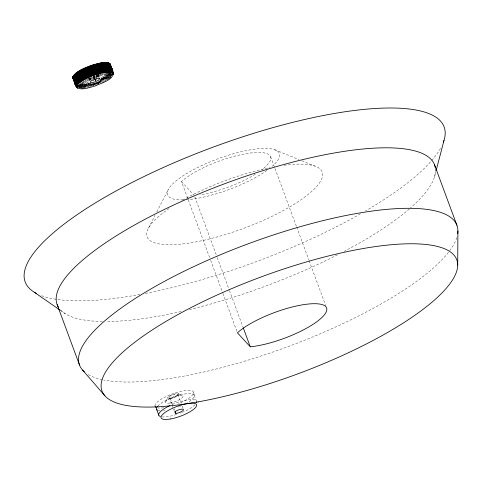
<?xml version="1.0" encoding="UTF-8"?>
<svg xmlns="http://www.w3.org/2000/svg" width="482" height="482" viewBox="0 0 482 482"><rect width="100%" height="100%" fill="white"/><g stroke="black" fill="none" stroke-linecap="round" stroke-linejoin="round"><path stroke-width="0.36" stroke-dasharray="2.41 1.81" d="M434.433 177.051L435.746 172.026M148.498 228.04L155.035 215.333M156.752 211.996L168.441 189.257M165.694 401.554L167.688 397.674M209.616 257.569L181.515 181.594L182.317 180.84A50.303 13.779 -20.3 0 1 249.158 153.18A50.303 13.779 -20.3 0 1 261.913 169.7M168.995 396.909L169.08 396.837A5.031 1.38 -20.3 0 1 175.689 394.077A5.031 1.38 -20.3 0 1 177.129 395.65A5.031 1.38 -20.3 0 1 170.417 398.295L168.995 396.909L173.321 408.597M101.226 81.994L100.599 79.114L105.992 76.246L110.251 73.089L110.854 76.042M91.357 86.399L89.923 83.073L83.952 84.41L79.06 84.808L80.681 88.092M274.734 149.703L298.991 159.608M301.762 160.741L314.933 166.115M178.322 393.722L182.341 395.361M60.431 310.372L65.299 313.752M181.515 181.594L193.836 195.011M84.989 78.843L86.844 83.85L89.212 87.694M84.856 80.229L86.248 83.982L88.616 87.832M84.501 80.976L85.657 84.103L88.031 87.959M83.229 79.211L85.079 84.211L87.453 88.073M83.356 81.187L84.513 84.314L86.887 88.188M82.796 81.283L83.952 84.41L86.326 88.284M82.476 81.988L83.404 84.495L85.778 88.375M81.94 82.067L82.868 84.567L85.242 88.459M81.651 82.753L84.718 88.531M81.368 83.434L84.205 88.592M80.639 82.856L83.705 88.64M80.386 83.513L83.217 88.688M82.741 88.718L80.38 84.79L81.964 88.079M82.283 88.742L79.922 84.808L81.518 88.098M81.844 88.754L79.482 84.808L81.09 88.098M79.06 84.808L81.416 88.754M80.669 88.182L78.656 84.79L79.958 87.417M79.94 87.597L78.265 84.766L79.572 87.393M78.229 85.302L79.56 87.567M78.205 85.826L79.205 87.531M78.198 86.344L78.861 87.483M78.198 86.001L78.861 87.308M77.891 84.73L79.211 87.356M80.849 84.766L82.428 88.061M81.331 84.73L82.904 88.025M81.832 84.687L83.392 87.983M82.344 84.633L83.892 87.929M82.868 84.567L84.097 87.206M83.404 84.495L84.627 87.134M83.952 84.41L85.169 87.055M84.513 84.314L86.025 87.622M85.079 84.211L86.585 87.525M85.657 84.103L87.158 87.417M96.316 75.439L96.93 76.807M89.76 77.488L90.941 80.126M86.248 83.982L87.435 86.633M86.844 83.85L88.025 86.501M88.917 87.031L85.597 78.705M86.206 78.56L89.809 87.549M87.284 79.657L90.417 87.399M91.026 87.236L89.297 83.241L90.044 86.013M93.134 76.632L93.96 78.554M90.839 83.555L91.978 86.218M91.755 84.037L92.321 85.368M98.304 77.072L97.527 75.24L98.232 77.138M92.387 83.838L93.231 85.844M92.743 82.97L93.857 85.639M93.659 83.428L94.213 84.766M94.297 83.211L95.4 85.886M94.93 82.988L95.478 84.326M95.563 82.759L96.111 84.103M96.201 82.524L97.28 85.206M96.828 82.289L97.635 84.296M93.912 76.349L94.689 78.277M94.948 78.921L95.725 80.855M97.454 82.042L98.521 84.724M98.081 81.789L98.87 83.802M98.696 81.53L99.22 82.88M99.31 81.271L100.087 83.29M88.634 77.234L89.616 79.777M99.913 81.006L100.69 83.025M93.755 76.331L94.514 78.301M94.761 78.958L95.52 80.928M98.093 74.692L98.888 76.783M100.256 80.066L101.28 82.759M89.013 78.391L89.791 80.428M100.599 79.114L102.118 83.163M99.334 73.836L102.696 82.892M98.232 74.716L99.196 77.319L98.153 74.385M97.153 75.427L97.677 76.837M89.465 78.018L90.194 79.97M270.601 156.632L296.364 226.275M296.623 226.974L308.854 260.039M309.119 260.744L325.772 305.769M194.849 196.957L216.966 256.749M217.231 257.454L229.197 289.815M229.462 290.519L242.988 327.097M210.658 260.382L222.63 292.743M222.889 293.448L237.204 332.14M108.836 72.674L110.541 78.06M108.486 72.957L110.209 78.343M107.884 72.619L109.854 78.62M107.492 72.909L109.48 78.903M107.088 73.198L109.089 79.187M106.432 72.866L108.685 79.47M105.992 73.156L108.263 79.759M105.54 73.451L107.823 80.048M105.07 73.74L107.372 80.337M104.353 73.409L106.902 80.621M103.853 73.704L106.42 80.91M102.648 72.119L105.926 81.199M102.124 72.408L105.413 81.482M101.588 72.698L104.889 81.771M101.503 74.24L104.359 82.054M100.485 73.27L103.811 82.332M99.913 73.553L103.256 82.615M98.75 74.114L100.135 77.867M97.96 74.487L98.924 77.096M97.551 74.656L98.473 77.156M97.707 76.879L97.201 75.499L97.738 76.879M96.936 74.921L97.864 77.427M97.015 77.06L96.322 75.186L95.701 75.445L96.623 77.945M96.171 75.614L96.936 77.68M95.075 75.692L95.767 77.572M95.996 78.198L96.695 80.072M95.135 77.819L94.442 75.939L93.809 76.18L94.502 78.06M94.261 76.204L94.743 77.512M94.731 78.686L95.43 80.56M94.098 78.921L93.171 76.421L92.532 76.65L93.46 79.15M91.893 76.873L92.586 78.747M92.815 79.373L93.514 81.253M91.255 77.09L92.176 79.59M90.61 77.301L91.538 79.801M90.273 78.006L91.032 80.072M89.971 77.5L90.899 80.006M89.339 77.698L90.261 80.199M89.08 78.211L89.851 80.289M89.11 78.548L89.833 80.494M88.7 77.885L89.857 81.012M88.073 78.066L89.23 81.193M87.447 78.241L89.062 82.621M194.3 395.228L196.536 401.283A20.123 5.513 -20.3 0 0 170.911 405.091M177.906 394.415L181.214 403.35M182.232 406.103L182.991 408.164M170.279 398.307L172.821 405.181M174.092 408.616L174.605 409.995M173.574 409.284L174.08 410.658M99.202 77.373L98.238 74.764L98.671 76.144M97.497 74.776L98.268 76.867M89.766 78.379L90.532 80.458M98.292 74.993L99.045 77.078M93.665 76.367L94.376 78.349M94.611 79.012L95.322 81M98.057 75.011L98.756 77.012M97.557 74.734L98.292 76.849M93.562 76.481L94.231 78.458M94.321 75.746L95.249 78.578M97.798 75.915L98.177 77.084M97.123 75.933L97.491 77.108M95.159 78.837L95.773 80.837M110.86 77.789L109.637 73.644L110.239 76.59M111.161 77.518L109.95 73.366L110.559 76.313M110.45 73.782L111.041 75.861M110.721 73.511L111.306 75.596M88.055 83.567L89.019 87.007M110.981 73.246L111.553 75.331M88.676 83.41L89.622 86.856M89.923 83.073L90.658 85.844M90.556 82.892L91.46 86.368M91.369 83.398L92.086 86.188M92.176 83.904L92.532 85.302M92.815 83.705L93.339 85.808M93.273 82.796L93.966 85.603M94.086 83.284L94.424 84.693M94.719 83.067L95.231 85.181M95.358 82.838L95.689 84.254M95.99 82.603L96.322 84.025M96.623 82.368L97.111 84.495M97.25 82.121L97.575 83.543M193.656 392.342L194.373 395.511M97.876 81.874L98.358 84.013M98.491 81.621L98.816 83.049M99.105 81.356L99.425 82.79M99.557 80.38L100.19 83.247M100.003 79.391L100.63 82.265M101.184 78.837L101.81 81.723M101.768 78.56L102.383 81.446M102.895 77.994L103.66 81.609M102.335 78.277L102.949 81.169M103.979 77.415L104.739 81.042M103.443 77.704L104.052 80.602M105.01 76.831L105.769 80.47M104.504 77.12L105.263 80.759M106.92 75.662L107.522 78.584M106.462 75.951L107.221 79.602M105.992 76.246L106.751 79.892M105.51 76.536L106.118 79.452M111.288 73.553L111.547 74.818M111.047 73.818L111.438 75.716M110.529 72.818L111.179 75.981M109.3 73.927L109.902 76.867M108.944 74.21L109.703 77.885M108.577 74.499L109.179 77.433M108.185 74.788L108.938 78.452M107.781 75.078L108.384 78.006M107.359 75.367L107.962 78.295M194.975 404.796A20.123 5.513 -20.3 0 1 182.533 412.273M181.569 412.67A20.123 5.513 -20.3 0 1 180.587 413.056M176.629 414.46A20.123 5.513 -20.3 0 1 162.295 416.9M157.735 406.103A20.123 5.513 -20.3 0 1 186.618 393.71A20.123 5.513 -20.3 0 1 187.329 402.741M181.25 405.814A20.123 5.513 -20.3 0 1 180.292 406.224M179.328 406.621A20.123 5.513 -20.3 0 1 178.352 407.007M165.061 410.628A20.123 5.513 -20.3 0 1 163.458 410.809M160.054 410.851A20.123 5.513 -20.3 0 1 157.704 410.303M154.963 406.043A20.545 5.627 -20.3 0 1 172.333 393.921A20.545 5.627 -20.3 0 1 193.451 391.794A20.545 5.627 -20.3 0 1 178.292 403.687M163.723 407.778A20.545 5.627 -20.3 0 1 158.042 407.947M183.154 199.897A59.629 16.334 -20.3 0 1 180.702 177.4A59.629 16.334 -20.3 0 1 255.815 149.04A59.629 16.334 -20.3 0 1 272.228 166.272M266.992 170.387A59.629 16.334 -20.3 0 1 186.612 199.735M284.091 165.23A93.363 25.576 -20.3 0 1 305.19 196.752A93.363 25.576 -20.3 0 1 178.943 244.29A93.363 25.576 -20.3 0 1 169.049 208.549M182.684 200.12A93.363 25.576 -20.3 0 1 270.185 167.561M456.816 237.548A201.217 55.123 -20.3 0 1 449.754 250.64M448.477 252.321A201.217 55.123 -20.3 0 1 287.591 346.775A201.217 55.123 -20.3 0 1 103.72 379.997M102.329 379.708A201.217 55.123 -20.3 0 1 87.676 374.249M435.469 169.055A201.217 55.123 -20.3 0 1 410.435 207.989M409.381 208.905A201.217 55.123 -20.3 0 1 344.232 251.339M337.623 254.761A201.217 55.123 -20.3 0 1 189.492 309.589M181.015 311.577A201.217 55.123 -20.3 0 1 105.907 321.536M102.383 321.512A201.217 55.123 -20.3 0 1 60.208 309.558M440.488 148.354A223.347 61.19 -20.3 0 1 365.531 210.941M360.536 213.815A223.347 61.19 -20.3 0 1 144.263 293.652M140.015 294.454A223.347 61.19 -20.3 0 1 40.843 295.424M255.303 174.219A50.303 13.779 -20.3 0 1 199.879 194.842M170.399 398.62A5.965 1.633 -20.3 0 0 178.81 394.258A5.965 1.633 -20.3 0 0 170.363 395.626A5.965 1.633 -20.3 0 0 170.399 398.62M169.935 403.03A9.339 2.561 -20.3 0 0 183.112 396.204A9.339 2.561 -20.3 0 0 169.887 398.349A9.339 2.561 -20.3 0 0 169.935 403.03"/><path stroke-width="0.72" d="M457.707 265.166L457.9 231.071M112.023 70.806C112.228 64.052 98.84 69.239 95.322 69.751C88.007 72.613 78.602 74.987 74.583 82.314C76.005 93.418 88.923 87.381 95.4 85.886C101.792 82.633 117.759 79.217 111.842 68.709M113.15 73.842C107.317 69.342 98.418 74.204 92.062 75.855C87.73 77.584 83.446 79.596 79.759 82.482C78.699 83.362 77.632 84.314 77.018 85.561C77.162 91.839 71.89 75.722 77.054 87.483L74.812 83.416L72.722 77.704C75.825 70.318 85.392 68.089 92.195 65.154C96.46 64.486 108.673 59.051 110.33 65.359M436.12 170.592L443.988 140.461M250.279 346.799L251.658 346.672A50.303 13.779 -20.3 0 0 318.807 320.211A50.303 13.779 -20.3 0 0 304.407 304.528A50.303 13.779 -20.3 0 0 238.265 332.086L237.463 332.845L250.279 346.799L243.253 327.802M175.876 413.429L176.014 413.417A5.031 1.38 -20.3 0 0 182.726 410.772A5.031 1.38 -20.3 0 0 181.286 409.206A5.031 1.38 -20.3 0 0 174.671 411.959L175.876 413.429L175.111 411.369M75.813 84.217L77.668 88.025L74.698 82.109M34.252 292.2L59.816 309.95M73.541 78.982L72.722 77.704M75.397 83.982L74.927 83.573L77.174 87.628L75.059 83.717L72.716 77.512M82.585 370.056L104.913 395.812M78.289 71.547L80.139 76.548L82.591 80.488L79.223 70.956M77.837 71.836L79.693 76.843L82.139 80.777L80.139 76.548M77.409 72.131L79.259 77.132L81.699 81.066L79.693 76.843M76.993 72.421L78.843 77.427L81.277 81.356L79.259 77.132M76.596 72.71L78.445 77.716L80.874 81.639L78.843 77.427M76.216 72.999L78.066 78L80.482 81.922L78.445 77.716M75.855 73.282L77.704 78.289L80.108 82.205L78.066 78M75.511 73.565L77.361 78.572L79.759 82.482L77.704 78.289M75.18 73.848L77.036 78.849L79.422 82.765L77.361 78.572M74.873 74.126L76.728 79.126L79.102 83.037L77.036 78.849M74.59 74.397L76.439 79.403L78.807 83.308L76.728 79.126M74.318 74.668L76.168 79.675L78.524 83.579L76.439 79.403M74.071 74.933L75.921 79.94L78.265 83.844L76.168 79.675M73.842 75.192L75.692 80.199L78.024 84.103L75.921 79.94M73.632 75.451L75.487 80.458L77.807 84.356L75.692 80.199M73.445 75.704L75.3 80.711L77.608 84.609L75.487 80.458M73.282 75.951L75.132 80.958L77.427 84.856L75.3 80.711M73.137 76.192L74.987 81.199L77.271 85.097L75.132 80.958M73.011 76.427L74.861 81.434L77.132 85.332L74.987 81.199M72.909 76.656L74.758 81.663L77.018 85.561L74.861 81.434M72.83 76.879L74.68 81.886L76.921 85.784L74.758 81.663M72.77 77.096L74.62 82.103L76.849 86.001L74.68 81.886M76.771 86.417L74.565 82.512L76.873 87.158M75.059 83.717L77.481 87.899L74.62 82.103M77.186 86.832L77.873 88.134M82.591 80.488L78.747 71.252M81.078 75.963L83.061 80.205L79.717 70.667M81.566 75.668L83.543 79.916L80.223 70.372M82.073 75.379L84.043 79.626L80.741 70.083M82.591 75.09L84.549 79.343L81.271 69.794M83.121 74.794L85.073 79.054L81.813 69.504M83.663 74.511L85.603 78.771L82.362 69.215M84.217 74.222L86.151 78.494L82.928 68.932M84.778 73.939L86.706 78.211L83.5 68.649M85.35 73.656L87.272 77.933L84.085 68.372M85.935 73.378L87.845 77.662L84.675 68.095M86.531 73.101L88.429 77.391L85.278 67.823M87.128 72.83L89.019 77.126L85.886 67.558M87.736 72.559L89.616 76.861L86.495 67.293M88.351 72.294L90.218 76.602L87.115 67.034M88.965 72.035L90.827 76.349L87.742 66.775M89.592 71.782L91.441 76.102L88.369 66.528M90.224 71.535L92.062 75.855L89.001 66.281M90.857 71.288L92.683 75.62L89.64 66.046M91.49 71.047L93.309 75.385L90.279 65.811M92.128 70.818L93.936 75.162L90.917 65.582M92.767 70.589L94.568 74.939L91.556 65.365M93.406 70.372L95.195 74.722L92.195 65.154M94.044 70.155L95.822 74.517L92.833 64.943M94.689 69.95L96.448 74.318L93.472 64.745M95.322 69.751L97.075 74.126L94.111 64.552M95.96 69.559L97.701 73.939L94.743 64.371M96.593 69.372L98.322 73.758L95.37 64.19M97.219 69.197L98.937 73.589L95.996 64.022M97.846 69.028L99.551 73.427L98.467 68.866L96.617 63.865M98.467 68.866L100.154 73.276L99.081 68.715L97.231 63.714M99.081 68.715L100.756 73.131L99.69 68.577L97.834 63.57M99.69 68.577L101.347 72.993L100.286 68.438L98.436 63.437M100.286 68.438L101.931 72.866L100.877 68.311L99.027 63.311M434.529 164.79L456.906 225.293M110.215 64.016L112.246 69.553L113.186 74.023L112.264 69.739L109.986 63.708M109.842 63.564L112.258 69.944L113.198 74.21L112.264 69.739M109.679 63.431L112.234 70.149L113.192 74.409L112.258 69.944M110.565 65.98L113.162 74.614L112.234 70.149M109.486 63.305L112.481 72.927M109.281 63.19L112.294 72.8L111.342 68.311M109.053 63.082L112.089 72.692L111.131 68.191M108.799 62.985L111.866 72.583L110.902 68.089M108.534 62.895L111.619 72.487L110.655 67.986M108.245 62.817L111.348 72.402L110.384 67.902M107.938 62.75L111.065 72.33L110.095 67.823M107.613 62.69L110.758 72.264L109.788 67.751M107.263 62.642L110.438 72.204L109.462 67.697M106.902 62.6L110.095 72.155L109.119 67.643M106.522 62.57L109.733 72.119L108.751 67.607M106.124 62.552L109.354 72.095L108.372 67.576M105.709 62.54L108.962 72.077L107.974 67.558M105.275 62.54L108.552 72.071L107.558 67.546M104.829 62.552L108.125 72.071L107.131 67.546M104.365 62.57L107.679 72.083L106.679 67.558M103.889 62.6L107.221 72.107L106.221 67.576M103.401 62.642L106.745 72.137L105.745 67.607M102.895 62.69L106.263 72.186L105.251 67.649M102.377 62.75L105.763 72.234L104.745 67.697M101.847 62.823L105.245 72.294L104.226 67.757M101.304 62.901L104.721 72.366L103.696 67.823M100.75 62.985L104.184 72.451L103.154 67.902M100.184 63.088L103.636 72.541L102.6 67.992M99.611 63.19L103.076 72.637L102.039 68.089M72.728 77.307L74.987 83.229M156.56 409.206L158.801 415.255M57.147 304.546L79.524 365.049M100.877 68.311L102.509 72.752L101.461 68.197M111.691 68.571L113.011 73.505L112.149 69.191M112.583 72.27L113.113 74.824M112.511 72.493L112.776 73.764M112.21 69.366L113.089 73.668M112.065 69.022L112.909 73.342M196.638 401.855A20.123 5.513 -20.3 0 1 196.397 402.856M160.319 416.508A20.123 5.513 -20.3 0 1 169.995 405.519M157.373 410.128A20.123 5.513 -20.3 0 1 157.096 409.929M156.867 409.706A20.123 5.513 -20.3 0 1 157.403 406.501M155.873 407.266A20.545 5.627 -20.3 0 1 155.59 407.067M155.355 406.838A20.545 5.627 -20.3 0 1 155.174 406.597M84.38 371.839A201.217 55.123 -20.3 0 1 248.839 243.561A201.217 55.123 -20.3 0 1 457.713 233.583M58.418 307.155A201.217 55.123 -20.3 0 1 226.462 183.064A201.217 55.123 -20.3 0 1 435.282 167.591M36.626 293.538A223.347 61.19 -20.3 0 1 212.225 147.474A223.347 61.19 -20.3 0 1 443.332 142.371M99.678 78.626L98.461 80.229L95.165 81.813A5.031 1.38 -20.3 0 1 90.242 82.073L91.237 80.783L97.189 78.373L99.678 78.626M112.643 73.059L111.529 68.432L112.643 73.059M170.652 418.936A18.912 5.181 -20.3 0 0 196.596 404.988A18.912 5.181 -20.3 0 0 169.11 409.953A18.912 5.181 -20.3 0 0 170.652 418.936M198.078 401.88A189.143 51.815 -20.3 0 0 457.484 262.365A189.143 51.815 -20.3 0 0 182.654 312.017A189.143 51.815 -20.3 0 0 198.078 401.88"/></g></svg>
